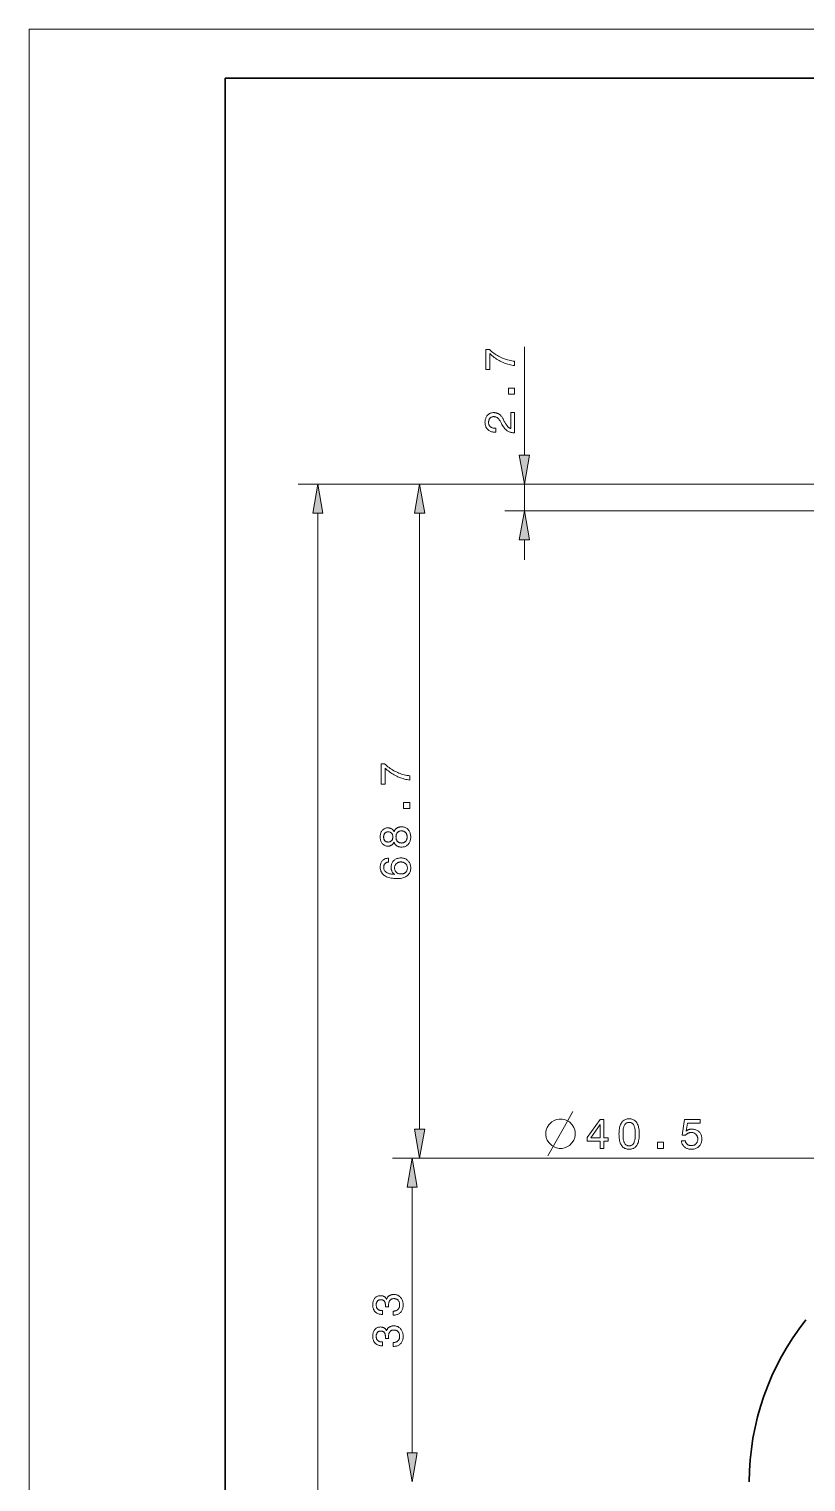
# Model space of a CAD drawing. Extents: x 0 to 297, y 0 to 420.
# Drawn here: x 0 to 79.2, y 271.9 to 420 of the extents above; entities that cross this region are included whole.
import ezdxf

# ---------------------------------------------------------------- set-up
doc = ezdxf.new("R2010")
doc.units = 0

msp = doc.modelspace()

# ---------------------------------------------------------------- linework, layer by layer
at = {"color": 7, "lineweight": 13}
for p, q in [((0, 0), (0, 420)), ((0, 420), (297, 420)), ((95.06, 373.59), (27.43, 373.59)), ((95.06, 373.59), (37.81, 373.59)), ((95.06, 373.59), (48.49, 373.59)), ((29.43, 144.85), (29.43, 370.64)), ((39.81, 307.85), (39.81, 370.64)), ((95.86, 370.89), (48.49, 370.89)), ((88.41, 304.89), (37.05, 304.89)), ((88.41, 304.89), (37.81, 304.89)), ((52.67, 304.89), (88.41, 304.89)), ((39.05, 274.85), (39.05, 301.94))]:
    msp.add_line(p, q, dxfattribs=at)
at = {"color": 7, "lineweight": 30}
for p, q in [((20, 5), (20, 415)), ((20, 415), (292, 415))]:
    msp.add_line(p, q, dxfattribs=at)
at = {"color": 7, "lineweight": 13, "ltscale": 0.276097}
msp.add_line((50.49, 376.55), (50.49, 387.59), dxfattribs=at)
at = {"color": 7, "lineweight": 13, "ltscale": 0.0675}
msp.add_line((50.49, 370.89), (50.49, 373.59), dxfattribs=at)
at = {"color": 7, "lineweight": 13, "ltscale": 0.05114}
msp.add_line((50.49, 365.89), (50.49, 367.94), dxfattribs=at)
at = {"color": 7, "lineweight": 13}
for points in [[(49.49, 385.69), (49.35, 385.71), (49.21, 385.74), (49.07, 385.77), (48.93, 385.8), (48.79, 385.84), (48.66, 385.88), (48.53, 385.92), (48.4, 385.97), (48.27, 386.03), (48.15, 386.09), (48.02, 386.15), (47.9, 386.22), (47.78, 386.29), (47.66, 386.36), (47.54, 386.44), (47.42, 386.53), (47.3, 386.62), (47.18, 386.71), (47.07, 386.81), (46.95, 386.92), (46.95, 385.28), (46.56, 385.28), (46.56, 387.33), (46.92, 387.33), (47.03, 387.23), (47.14, 387.14), (47.26, 387.04), (47.38, 386.96), (47.5, 386.87), (47.62, 386.79), (47.74, 386.72), (47.86, 386.65), (47.99, 386.58), (48.12, 386.52), (48.25, 386.46), (48.38, 386.41), (48.51, 386.36), (48.64, 386.31), (48.78, 386.27), (48.92, 386.23), (49.06, 386.2), (49.2, 386.17), (49.35, 386.15), (49.49, 386.13)], [(49.49, 382.79), (48.85, 382.79), (48.85, 383.39), (49.49, 383.39)], [(49.49, 378.84), (49.48, 378.84), (49.39, 378.84), (49.31, 378.85), (49.23, 378.86), (49.15, 378.87), (49.07, 378.89), (49, 378.91), (48.93, 378.94), (48.86, 378.97), (48.8, 379.01), (48.74, 379.05), (48.68, 379.09), (48.62, 379.14), (48.56, 379.2), (48.5, 379.26), (48.44, 379.34), (48.38, 379.41), (48.32, 379.5), (48.26, 379.59), (48.2, 379.69), (48.15, 379.79), (48.01, 380.05), (47.98, 380.09), (47.96, 380.13), (47.93, 380.17), (47.9, 380.21), (47.87, 380.25), (47.85, 380.28), (47.82, 380.31), (47.79, 380.34), (47.76, 380.36), (47.73, 380.38), (47.7, 380.4), (47.66, 380.42), (47.63, 380.44), (47.59, 380.45), (47.56, 380.46), (47.52, 380.47), (47.48, 380.48), (47.44, 380.48), (47.4, 380.49), (47.36, 380.49), (47.32, 380.49), (47.27, 380.48), (47.23, 380.47), (47.19, 380.46), (47.15, 380.45), (47.11, 380.43), (47.07, 380.41), (47.04, 380.38), (47.01, 380.36), (46.98, 380.32), (46.95, 380.29), (46.93, 380.25), (46.9, 380.22), (46.88, 380.18), (46.87, 380.13), (46.86, 380.09), (46.85, 380.04), (46.84, 379.99), (46.83, 379.94), (46.83, 379.89), (46.83, 379.83), (46.84, 379.78), (46.85, 379.73), (46.86, 379.69), (46.88, 379.64), (46.9, 379.6), (46.92, 379.56), (46.95, 379.53), (46.98, 379.49), (47.02, 379.46), (47.06, 379.43), (47.1, 379.4), (47.14, 379.38), (47.19, 379.36), (47.24, 379.34), (47.29, 379.33), (47.35, 379.32), (47.4, 379.31), (47.46, 379.3), (47.53, 379.3), (47.56, 379.3), (47.56, 378.91), (47.5, 378.91), (47.41, 378.91), (47.32, 378.92), (47.24, 378.93), (47.15, 378.95), (47.08, 378.98), (47, 379.01), (46.93, 379.04), (46.87, 379.08), (46.81, 379.13), (46.75, 379.18), (46.7, 379.23), (46.65, 379.29), (46.61, 379.36), (46.57, 379.43), (46.54, 379.5), (46.52, 379.57), (46.5, 379.65), (46.48, 379.73), (46.48, 379.82), (46.47, 379.91), (46.48, 380), (46.48, 380.08), (46.5, 380.16), (46.51, 380.24), (46.54, 380.31), (46.56, 380.38), (46.59, 380.45), (46.63, 380.51), (46.67, 380.57), (46.72, 380.63), (46.77, 380.68), (46.83, 380.72), (46.88, 380.77), (46.94, 380.8), (47.01, 380.83), (47.07, 380.86), (47.14, 380.87), (47.21, 380.89), (47.29, 380.9), (47.37, 380.9), (47.43, 380.9), (47.49, 380.89), (47.55, 380.88), (47.6, 380.87), (47.66, 380.86), (47.71, 380.84), (47.76, 380.82), (47.81, 380.8), (47.86, 380.77), (47.91, 380.74), (47.96, 380.71), (48, 380.67), (48.04, 380.63), (48.09, 380.58), (48.13, 380.54), (48.17, 380.49), (48.21, 380.43), (48.24, 380.37), (48.28, 380.31), (48.31, 380.25), (48.44, 380), (48.48, 379.93), (48.52, 379.86), (48.55, 379.8), (48.59, 379.74), (48.62, 379.69), (48.66, 379.64), (48.69, 379.59), (48.72, 379.55), (48.75, 379.51), (48.78, 379.48), (48.81, 379.45), (48.84, 379.42), (48.88, 379.39), (48.91, 379.37), (48.94, 379.35), (48.98, 379.33), (49.01, 379.31), (49.05, 379.3), (49.08, 379.28), (49.12, 379.27), (49.12, 380.9), (49.49, 380.9)], [(49.97, 376.55), (50.49, 373.59), (51.01, 376.55)], [(29.95, 370.64), (29.43, 373.59), (28.91, 370.64)], [(40.34, 370.64), (39.81, 373.59), (39.29, 370.64)], [(51.01, 367.94), (50.49, 370.89), (49.97, 367.94)], [(38.81, 343.44), (38.67, 343.46), (38.53, 343.49), (38.39, 343.51), (38.25, 343.55), (38.12, 343.59), (37.98, 343.63), (37.85, 343.67), (37.72, 343.72), (37.59, 343.78), (37.47, 343.84), (37.34, 343.9), (37.22, 343.96), (37.1, 344.04), (36.98, 344.11), (36.86, 344.19), (36.74, 344.28), (36.62, 344.37), (36.51, 344.46), (36.39, 344.56), (36.28, 344.67), (36.28, 343.03), (35.88, 343.03), (35.88, 345.08), (36.24, 345.08), (36.35, 344.98), (36.47, 344.89), (36.58, 344.79), (36.7, 344.71), (36.82, 344.62), (36.94, 344.54), (37.06, 344.47), (37.18, 344.4), (37.31, 344.33), (37.44, 344.27), (37.57, 344.21), (37.7, 344.16), (37.83, 344.11), (37.97, 344.06), (38.1, 344.02), (38.24, 343.98), (38.38, 343.95), (38.52, 343.92), (38.67, 343.9), (38.81, 343.87)], [(38.81, 340.54), (38.17, 340.54), (38.17, 341.14), (38.81, 341.14)], [(37.2, 337.11), (37.18, 337.07), (37.16, 337.03), (37.14, 337), (37.12, 336.96), (37.09, 336.93), (37.07, 336.9), (37.04, 336.88), (37.01, 336.85), (36.98, 336.83), (36.95, 336.81), (36.92, 336.79), (36.89, 336.77), (36.85, 336.76), (36.82, 336.74), (36.78, 336.73), (36.74, 336.72), (36.7, 336.72), (36.66, 336.71), (36.61, 336.71), (36.57, 336.71), (36.5, 336.71), (36.44, 336.72), (36.37, 336.73), (36.32, 336.75), (36.26, 336.77), (36.2, 336.8), (36.15, 336.84), (36.1, 336.87), (36.05, 336.92), (36.01, 336.97), (35.97, 337.02), (35.93, 337.08), (35.9, 337.14), (35.87, 337.2), (35.85, 337.26), (35.83, 337.33), (35.81, 337.41), (35.8, 337.48), (35.8, 337.56), (35.8, 337.64), (35.8, 337.72), (35.8, 337.8), (35.81, 337.88), (35.83, 337.95), (35.85, 338.02), (35.87, 338.08), (35.9, 338.15), (35.93, 338.21), (35.97, 338.26), (36.01, 338.31), (36.05, 338.36), (36.1, 338.41), (36.15, 338.44), (36.2, 338.48), (36.26, 338.51), (36.32, 338.53), (36.37, 338.55), (36.44, 338.56), (36.5, 338.57), (36.57, 338.57), (36.61, 338.57), (36.66, 338.57), (36.7, 338.56), (36.74, 338.55), (36.78, 338.55), (36.82, 338.54), (36.85, 338.52), (36.89, 338.51), (36.92, 338.49), (36.96, 338.47), (36.99, 338.45), (37.01, 338.43), (37.04, 338.41), (37.07, 338.38), (37.09, 338.35), (37.12, 338.32), (37.14, 338.29), (37.16, 338.25), (37.18, 338.22), (37.2, 338.18), (37.22, 338.22), (37.24, 338.27), (37.26, 338.31), (37.29, 338.35), (37.32, 338.39), (37.35, 338.43), (37.38, 338.46), (37.41, 338.49), (37.45, 338.52), (37.48, 338.55), (37.52, 338.57), (37.56, 338.59), (37.61, 338.61), (37.65, 338.63), (37.7, 338.64), (37.75, 338.65), (37.8, 338.66), (37.85, 338.67), (37.9, 338.67), (37.95, 338.67), (38.04, 338.67), (38.12, 338.66), (38.2, 338.65), (38.27, 338.63), (38.34, 338.6), (38.41, 338.57), (38.47, 338.54), (38.53, 338.49), (38.59, 338.45), (38.64, 338.39), (38.69, 338.34), (38.74, 338.27), (38.78, 338.21), (38.81, 338.14), (38.84, 338.07), (38.86, 337.99), (38.88, 337.91), (38.89, 337.82), (38.9, 337.73), (38.9, 337.64), (38.9, 337.55), (38.89, 337.46), (38.88, 337.37), (38.86, 337.29), (38.84, 337.22), (38.81, 337.14), (38.78, 337.07), (38.74, 337.01), (38.69, 336.95), (38.64, 336.89), (38.59, 336.84), (38.53, 336.79), (38.47, 336.75), (38.41, 336.71), (38.34, 336.68), (38.27, 336.65), (38.2, 336.63), (38.12, 336.62), (38.04, 336.61), (37.95, 336.61), (37.9, 336.61), (37.85, 336.61), (37.8, 336.62), (37.75, 336.63), (37.7, 336.64), (37.65, 336.65), (37.61, 336.67), (37.56, 336.69), (37.52, 336.71), (37.48, 336.74), (37.45, 336.76), (37.41, 336.79), (37.38, 336.82), (37.35, 336.85), (37.32, 336.89), (37.29, 336.93), (37.26, 336.97), (37.24, 337.01), (37.22, 337.06)], [(36.6, 337.12), (36.65, 337.12), (36.69, 337.13), (36.72, 337.13), (36.76, 337.14), (36.8, 337.16), (36.83, 337.17), (36.86, 337.19), (36.89, 337.21), (36.92, 337.24), (36.95, 337.26), (36.97, 337.29), (37, 337.32), (37.02, 337.36), (37.03, 337.39), (37.05, 337.43), (37.06, 337.47), (37.07, 337.51), (37.07, 337.55), (37.08, 337.59), (37.08, 337.64), (37.08, 337.69), (37.07, 337.73), (37.07, 337.77), (37.06, 337.82), (37.05, 337.85), (37.03, 337.89), (37.02, 337.93), (37, 337.96), (36.97, 337.99), (36.95, 338.02), (36.92, 338.05), (36.89, 338.07), (36.86, 338.09), (36.83, 338.11), (36.8, 338.13), (36.76, 338.14), (36.72, 338.15), (36.69, 338.16), (36.65, 338.16), (36.6, 338.16), (36.56, 338.16), (36.52, 338.16), (36.48, 338.15), (36.45, 338.14), (36.41, 338.13), (36.38, 338.11), (36.35, 338.1), (36.32, 338.07), (36.29, 338.05), (36.26, 338.02), (36.24, 338), (36.22, 337.96), (36.2, 337.93), (36.19, 337.9), (36.17, 337.86), (36.16, 337.82), (36.15, 337.78), (36.15, 337.73), (36.14, 337.69), (36.14, 337.64), (36.14, 337.59), (36.15, 337.55), (36.15, 337.5), (36.16, 337.46), (36.17, 337.42), (36.19, 337.39), (36.2, 337.35), (36.22, 337.32), (36.24, 337.29), (36.26, 337.26), (36.29, 337.23), (36.32, 337.21), (36.35, 337.19), (36.38, 337.17), (36.41, 337.15), (36.45, 337.14), (36.48, 337.13), (36.52, 337.13), (36.56, 337.12)], [(37.95, 337.02), (38, 337.03), (38.05, 337.03), (38.1, 337.04), (38.15, 337.05), (38.19, 337.07), (38.23, 337.08), (38.27, 337.11), (38.31, 337.13), (38.35, 337.16), (38.38, 337.19), (38.41, 337.22), (38.44, 337.26), (38.46, 337.3), (38.48, 337.34), (38.5, 337.39), (38.51, 337.43), (38.52, 337.48), (38.53, 337.53), (38.54, 337.58), (38.54, 337.64), (38.54, 337.7), (38.53, 337.75), (38.52, 337.8), (38.51, 337.85), (38.5, 337.9), (38.48, 337.94), (38.46, 337.98), (38.44, 338.02), (38.41, 338.06), (38.38, 338.09), (38.35, 338.12), (38.31, 338.15), (38.27, 338.18), (38.23, 338.2), (38.19, 338.22), (38.15, 338.23), (38.1, 338.24), (38.05, 338.25), (38, 338.26), (37.95, 338.26), (37.9, 338.26), (37.85, 338.25), (37.8, 338.24), (37.76, 338.23), (37.72, 338.22), (37.68, 338.2), (37.64, 338.18), (37.61, 338.15), (37.57, 338.13), (37.54, 338.09), (37.51, 338.06), (37.49, 338.02), (37.47, 337.98), (37.45, 337.94), (37.43, 337.9), (37.42, 337.85), (37.41, 337.8), (37.4, 337.75), (37.4, 337.7), (37.39, 337.64), (37.4, 337.58), (37.4, 337.53), (37.41, 337.48), (37.42, 337.43), (37.43, 337.38), (37.45, 337.34), (37.47, 337.3), (37.49, 337.26), (37.51, 337.22), (37.54, 337.19), (37.57, 337.16), (37.61, 337.13), (37.64, 337.11), (37.68, 337.08), (37.72, 337.07), (37.76, 337.05), (37.8, 337.04), (37.85, 337.03), (37.9, 337.03)], [(36.63, 335.48), (36.63, 335.08), (36.58, 335.08), (36.54, 335.07), (36.5, 335.06), (36.46, 335.05), (36.42, 335.03), (36.39, 335.01), (36.35, 334.99), (36.32, 334.97), (36.29, 334.95), (36.27, 334.92), (36.25, 334.89), (36.22, 334.86), (36.21, 334.83), (36.19, 334.79), (36.18, 334.76), (36.17, 334.72), (36.16, 334.68), (36.15, 334.63), (36.15, 334.59), (36.15, 334.54), (36.15, 334.48), (36.16, 334.41), (36.17, 334.36), (36.19, 334.3), (36.21, 334.25), (36.24, 334.2), (36.28, 334.15), (36.32, 334.11), (36.36, 334.07), (36.42, 334.04), (36.47, 334), (36.53, 333.97), (36.6, 333.94), (36.68, 333.92), (36.75, 333.9), (36.84, 333.88), (36.93, 333.86), (37.03, 333.85), (37.13, 333.84), (37.23, 333.83), (37.2, 333.86), (37.17, 333.88), (37.14, 333.91), (37.12, 333.94), (37.09, 333.97), (37.07, 334), (37.04, 334.04), (37.02, 334.07), (37, 334.1), (36.99, 334.14), (36.97, 334.18), (36.96, 334.21), (36.94, 334.25), (36.93, 334.29), (36.92, 334.33), (36.92, 334.37), (36.91, 334.42), (36.91, 334.46), (36.9, 334.5), (36.9, 334.55), (36.91, 334.63), (36.91, 334.71), (36.93, 334.79), (36.95, 334.86), (36.97, 334.93), (37, 335), (37.04, 335.07), (37.08, 335.13), (37.12, 335.18), (37.18, 335.24), (37.23, 335.29), (37.29, 335.33), (37.35, 335.37), (37.42, 335.41), (37.49, 335.44), (37.57, 335.46), (37.64, 335.48), (37.72, 335.49), (37.81, 335.5), (37.9, 335.5), (37.98, 335.5), (38.07, 335.49), (38.15, 335.48), (38.23, 335.46), (38.3, 335.43), (38.37, 335.4), (38.44, 335.37), (38.5, 335.32), (38.56, 335.28), (38.62, 335.22), (38.67, 335.17), (38.72, 335.1), (38.76, 335.04), (38.8, 334.97), (38.83, 334.9), (38.86, 334.82), (38.88, 334.74), (38.89, 334.66), (38.9, 334.58), (38.9, 334.49), (38.9, 334.38), (38.89, 334.29), (38.87, 334.19), (38.84, 334.1), (38.81, 334.02), (38.77, 333.94), (38.72, 333.87), (38.67, 333.8), (38.61, 333.74), (38.54, 333.68), (38.46, 333.63), (38.38, 333.58), (38.29, 333.54), (38.19, 333.5), (38.09, 333.47), (37.98, 333.44), (37.87, 333.42), (37.75, 333.41), (37.62, 333.4), (37.48, 333.4), (37.33, 333.4), (37.18, 333.41), (37.03, 333.43), (36.9, 333.45), (36.77, 333.47), (36.65, 333.51), (36.54, 333.54), (36.43, 333.59), (36.33, 333.64), (36.24, 333.7), (36.15, 333.76), (36.08, 333.83), (36.01, 333.9), (35.95, 333.97), (35.91, 334.06), (35.87, 334.14), (35.84, 334.23), (35.81, 334.33), (35.8, 334.43), (35.8, 334.53), (35.8, 334.62), (35.8, 334.7), (35.82, 334.77), (35.83, 334.85), (35.85, 334.92), (35.87, 334.98), (35.9, 335.04), (35.93, 335.1), (35.97, 335.16), (36.01, 335.21), (36.06, 335.26), (36.11, 335.3), (36.16, 335.34), (36.22, 335.37), (36.27, 335.4), (36.34, 335.43), (36.4, 335.45), (36.47, 335.46), (36.55, 335.47)], [(37.9, 335.09), (37.84, 335.09), (37.79, 335.08), (37.73, 335.07), (37.68, 335.06), (37.64, 335.05), (37.59, 335.03), (37.55, 335.01), (37.51, 334.98), (37.47, 334.96), (37.43, 334.93), (37.4, 334.89), (37.37, 334.86), (37.34, 334.82), (37.32, 334.78), (37.3, 334.74), (37.28, 334.69), (37.27, 334.65), (37.26, 334.6), (37.26, 334.55), (37.26, 334.5), (37.26, 334.44), (37.26, 334.39), (37.27, 334.33), (37.28, 334.28), (37.3, 334.24), (37.32, 334.19), (37.34, 334.15), (37.37, 334.11), (37.4, 334.07), (37.43, 334.04), (37.47, 334), (37.5, 333.98), (37.54, 333.95), (37.59, 333.93), (37.63, 333.91), (37.68, 333.9), (37.73, 333.88), (37.79, 333.88), (37.84, 333.87), (37.9, 333.87), (37.96, 333.87), (38.02, 333.88), (38.07, 333.88), (38.13, 333.9), (38.17, 333.91), (38.22, 333.93), (38.26, 333.95), (38.31, 333.97), (38.35, 334), (38.38, 334.03), (38.42, 334.07), (38.45, 334.11), (38.47, 334.14), (38.5, 334.19), (38.52, 334.23), (38.53, 334.28), (38.54, 334.32), (38.55, 334.37), (38.56, 334.43), (38.56, 334.48), (38.56, 334.54), (38.55, 334.59), (38.54, 334.64), (38.53, 334.68), (38.51, 334.73), (38.49, 334.77), (38.47, 334.81), (38.44, 334.85), (38.41, 334.89), (38.38, 334.92), (38.34, 334.95), (38.3, 334.98), (38.26, 335.01), (38.21, 335.03), (38.17, 335.05), (38.12, 335.06), (38.07, 335.07), (38.01, 335.08), (37.96, 335.09)], [(54.32, 308.89), (54.02, 308.89), (53.77, 308.84), (53.52, 308.74), (53.27, 308.59), (52.97, 308.29), (52.82, 308.04), (52.72, 307.79), (52.67, 307.54), (52.67, 307.24), (52.72, 306.99), (52.82, 306.74), (52.97, 306.49), (53.27, 306.19), (53.52, 306.04), (53.77, 305.94), (54.02, 305.89), (54.32, 305.89), (54.57, 305.94), (54.82, 306.04), (55.07, 306.19), (55.37, 306.49), (55.52, 306.74), (55.62, 306.99), (55.67, 307.24), (55.67, 307.54), (55.62, 307.79), (55.52, 308.04), (55.37, 308.29), (55.07, 308.59), (54.82, 308.74), (54.57, 308.84)], [(58.2, 305.89), (58.2, 306.63), (56.88, 306.63), (56.88, 307.01), (58.2, 308.83), (58.59, 308.83), (58.59, 306.98), (59.02, 306.98), (59.02, 306.63), (58.59, 306.63), (58.59, 305.89)], [(57.25, 306.98), (58.2, 306.98), (58.2, 308.32)], [(60.12, 307.36), (60.13, 307.5), (60.13, 307.65), (60.15, 307.78), (60.17, 307.91), (60.19, 308.03), (60.22, 308.14), (60.25, 308.24), (60.29, 308.34), (60.34, 308.43), (60.39, 308.51), (60.44, 308.59), (60.5, 308.66), (60.57, 308.72), (60.64, 308.77), (60.71, 308.81), (60.79, 308.85), (60.88, 308.88), (60.97, 308.9), (61.06, 308.91), (61.16, 308.91), (61.26, 308.91), (61.36, 308.9), (61.45, 308.88), (61.53, 308.85), (61.61, 308.81), (61.69, 308.77), (61.76, 308.72), (61.82, 308.66), (61.88, 308.59), (61.94, 308.52), (61.99, 308.43), (62.03, 308.34), (62.07, 308.25), (62.1, 308.14), (62.13, 308.03), (62.16, 307.91), (62.18, 307.78), (62.19, 307.65), (62.2, 307.51), (62.2, 307.36), (62.2, 307.21), (62.19, 307.06), (62.18, 306.93), (62.16, 306.8), (62.13, 306.68), (62.1, 306.57), (62.07, 306.47), (62.03, 306.37), (61.99, 306.28), (61.94, 306.2), (61.88, 306.12), (61.82, 306.06), (61.76, 306), (61.69, 305.95), (61.61, 305.9), (61.53, 305.87), (61.45, 305.84), (61.36, 305.82), (61.26, 305.81), (61.16, 305.81), (61.06, 305.81), (60.97, 305.82), (60.88, 305.84), (60.79, 305.87), (60.71, 305.9), (60.64, 305.95), (60.57, 306), (60.5, 306.06), (60.44, 306.13), (60.39, 306.2), (60.34, 306.28), (60.29, 306.37), (60.25, 306.47), (60.22, 306.57), (60.19, 306.69), (60.17, 306.81), (60.15, 306.93), (60.13, 307.07), (60.13, 307.21)], [(60.54, 307.36), (60.54, 307.24), (60.54, 307.12), (60.55, 307.01), (60.56, 306.91), (60.57, 306.82), (60.59, 306.73), (60.61, 306.65), (60.63, 306.58), (60.66, 306.51), (60.69, 306.45), (60.72, 306.39), (60.76, 306.34), (60.79, 306.3), (60.84, 306.26), (60.88, 306.23), (60.93, 306.21), (60.98, 306.19), (61.04, 306.17), (61.1, 306.16), (61.16, 306.16), (61.23, 306.16), (61.29, 306.17), (61.34, 306.19), (61.39, 306.21), (61.44, 306.23), (61.49, 306.26), (61.53, 306.3), (61.57, 306.34), (61.6, 306.39), (61.64, 306.44), (61.66, 306.51), (61.69, 306.57), (61.71, 306.65), (61.73, 306.73), (61.75, 306.81), (61.76, 306.91), (61.77, 307.01), (61.78, 307.12), (61.78, 307.23), (61.78, 307.36), (61.78, 307.48), (61.78, 307.59), (61.77, 307.7), (61.76, 307.8), (61.75, 307.9), (61.73, 307.99), (61.71, 308.07), (61.69, 308.14), (61.66, 308.21), (61.64, 308.27), (61.6, 308.32), (61.57, 308.37), (61.53, 308.41), (61.49, 308.45), (61.44, 308.48), (61.39, 308.51), (61.34, 308.53), (61.29, 308.54), (61.23, 308.55), (61.16, 308.55), (61.1, 308.55), (61.04, 308.54), (60.98, 308.53), (60.93, 308.51), (60.88, 308.48), (60.84, 308.45), (60.79, 308.41), (60.76, 308.37), (60.72, 308.32), (60.69, 308.27), (60.66, 308.2), (60.63, 308.14), (60.61, 308.06), (60.59, 307.98), (60.57, 307.89), (60.56, 307.8), (60.55, 307.7), (60.54, 307.59), (60.54, 307.48)], [(66.49, 306.67), (66.89, 306.67), (66.9, 306.63), (66.91, 306.59), (66.92, 306.54), (66.94, 306.5), (66.96, 306.47), (66.98, 306.43), (67, 306.4), (67.03, 306.37), (67.05, 306.34), (67.09, 306.31), (67.12, 306.28), (67.15, 306.26), (67.19, 306.24), (67.23, 306.22), (67.27, 306.21), (67.31, 306.2), (67.35, 306.19), (67.4, 306.18), (67.44, 306.18), (67.49, 306.18), (67.55, 306.18), (67.61, 306.18), (67.66, 306.19), (67.71, 306.21), (67.76, 306.22), (67.81, 306.24), (67.86, 306.27), (67.9, 306.29), (67.94, 306.33), (67.98, 306.36), (68.01, 306.4), (68.04, 306.44), (68.07, 306.48), (68.09, 306.53), (68.11, 306.57), (68.13, 306.62), (68.14, 306.67), (68.15, 306.73), (68.16, 306.78), (68.16, 306.84), (68.16, 306.9), (68.15, 306.96), (68.14, 307.02), (68.13, 307.07), (68.11, 307.12), (68.09, 307.17), (68.07, 307.21), (68.04, 307.25), (68.01, 307.29), (67.98, 307.33), (67.94, 307.36), (67.9, 307.4), (67.86, 307.42), (67.81, 307.45), (67.77, 307.47), (67.72, 307.48), (67.66, 307.5), (67.61, 307.5), (67.55, 307.51), (67.49, 307.51), (67.46, 307.51), (67.42, 307.51), (67.39, 307.51), (67.36, 307.5), (67.32, 307.49), (67.29, 307.49), (67.26, 307.48), (67.23, 307.47), (67.2, 307.46), (67.17, 307.44), (67.14, 307.43), (67.12, 307.41), (67.09, 307.39), (67.06, 307.38), (67.04, 307.36), (67.01, 307.33), (66.99, 307.31), (66.96, 307.29), (66.94, 307.26), (66.92, 307.24), (66.58, 307.24), (66.81, 308.83), (68.41, 308.83), (68.41, 308.47), (67.1, 308.47), (66.98, 307.66), (67, 307.68), (67.03, 307.7), (67.05, 307.72), (67.07, 307.73), (67.1, 307.75), (67.12, 307.76), (67.15, 307.77), (67.18, 307.79), (67.21, 307.8), (67.23, 307.81), (67.26, 307.82), (67.29, 307.83), (67.33, 307.83), (67.36, 307.84), (67.39, 307.85), (67.42, 307.85), (67.45, 307.85), (67.49, 307.86), (67.52, 307.86), (67.55, 307.86), (67.64, 307.85), (67.73, 307.85), (67.82, 307.83), (67.89, 307.81), (67.97, 307.79), (68.04, 307.76), (68.11, 307.72), (68.18, 307.68), (68.24, 307.64), (68.3, 307.58), (68.35, 307.53), (68.4, 307.47), (68.44, 307.4), (68.48, 307.34), (68.51, 307.27), (68.53, 307.19), (68.55, 307.12), (68.57, 307.04), (68.58, 306.95), (68.58, 306.86), (68.58, 306.77), (68.57, 306.68), (68.55, 306.6), (68.53, 306.52), (68.5, 306.44), (68.47, 306.36), (68.43, 306.29), (68.39, 306.22), (68.34, 306.16), (68.28, 306.1), (68.22, 306.04), (68.15, 305.99), (68.09, 305.95), (68.01, 305.91), (67.94, 305.88), (67.86, 305.85), (67.77, 305.83), (67.69, 305.82), (67.6, 305.81), (67.5, 305.81), (67.42, 305.81), (67.34, 305.82), (67.26, 305.83), (67.19, 305.84), (67.12, 305.87), (67.05, 305.89), (66.98, 305.92), (66.92, 305.96), (66.86, 306), (66.8, 306.05), (66.75, 306.09), (66.7, 306.15), (66.66, 306.2), (66.62, 306.26), (66.58, 306.32), (66.55, 306.39), (66.53, 306.45), (66.51, 306.52), (66.5, 306.6)], [(39.29, 307.85), (39.81, 304.89), (40.34, 307.85)], [(64.06, 305.89), (64.06, 306.54), (64.66, 306.54), (64.66, 305.89)], [(39.57, 301.94), (39.05, 304.89), (38.53, 301.94)], [(37.11, 288.9), (37.11, 289.3), (37.17, 289.3), (37.23, 289.31), (37.28, 289.32), (37.34, 289.33), (37.39, 289.35), (37.43, 289.37), (37.48, 289.39), (37.52, 289.41), (37.56, 289.44), (37.6, 289.47), (37.63, 289.51), (37.66, 289.55), (37.69, 289.59), (37.71, 289.63), (37.73, 289.68), (37.74, 289.72), (37.75, 289.77), (37.76, 289.83), (37.77, 289.88), (37.77, 289.94), (37.77, 290), (37.76, 290.06), (37.76, 290.11), (37.74, 290.16), (37.73, 290.21), (37.71, 290.25), (37.69, 290.3), (37.67, 290.34), (37.64, 290.37), (37.61, 290.41), (37.58, 290.44), (37.54, 290.47), (37.51, 290.5), (37.47, 290.52), (37.42, 290.54), (37.38, 290.55), (37.33, 290.56), (37.28, 290.57), (37.23, 290.58), (37.18, 290.58), (37.13, 290.58), (37.08, 290.57), (37.04, 290.56), (36.99, 290.55), (36.95, 290.54), (36.92, 290.52), (36.88, 290.5), (36.85, 290.47), (36.82, 290.44), (36.79, 290.41), (36.76, 290.38), (36.74, 290.34), (36.72, 290.3), (36.7, 290.25), (36.68, 290.21), (36.67, 290.16), (36.66, 290.11), (36.65, 290.06), (36.65, 290), (36.65, 289.94), (36.65, 289.93), (36.65, 289.92), (36.65, 289.91), (36.65, 289.9), (36.65, 289.9), (36.65, 289.89), (36.65, 289.88), (36.65, 289.87), (36.65, 289.86), (36.65, 289.85), (36.65, 289.84), (36.65, 289.83), (36.65, 289.82), (36.65, 289.81), (36.65, 289.8), (36.65, 289.78), (36.65, 289.77), (36.65, 289.76), (36.65, 289.74), (36.66, 289.73), (36.32, 289.73), (36.32, 289.74), (36.32, 289.75), (36.32, 289.76), (36.32, 289.77), (36.32, 289.77), (36.32, 289.78), (36.32, 289.79), (36.32, 289.8), (36.32, 289.81), (36.32, 289.82), (36.32, 289.83), (36.32, 289.83), (36.32, 289.84), (36.32, 289.85), (36.32, 289.86), (36.32, 289.87), (36.32, 289.87), (36.32, 289.88), (36.32, 289.89), (36.32, 289.9), (36.32, 289.95), (36.32, 290.01), (36.31, 290.06), (36.3, 290.1), (36.29, 290.15), (36.28, 290.19), (36.26, 290.23), (36.25, 290.26), (36.23, 290.3), (36.2, 290.33), (36.18, 290.35), (36.15, 290.38), (36.13, 290.4), (36.09, 290.42), (36.06, 290.43), (36.02, 290.44), (35.98, 290.45), (35.94, 290.46), (35.9, 290.47), (35.85, 290.47), (35.81, 290.47), (35.77, 290.46), (35.73, 290.45), (35.69, 290.44), (35.65, 290.43), (35.62, 290.42), (35.59, 290.4), (35.56, 290.38), (35.53, 290.36), (35.5, 290.33), (35.48, 290.3), (35.46, 290.27), (35.44, 290.24), (35.43, 290.2), (35.41, 290.16), (35.4, 290.12), (35.39, 290.08), (35.39, 290.04), (35.38, 289.99), (35.38, 289.94), (35.38, 289.88), (35.39, 289.83), (35.4, 289.78), (35.41, 289.73), (35.42, 289.69), (35.44, 289.65), (35.46, 289.61), (35.49, 289.57), (35.51, 289.54), (35.54, 289.5), (35.58, 289.48), (35.61, 289.45), (35.66, 289.43), (35.7, 289.41), (35.74, 289.39), (35.79, 289.38), (35.85, 289.37), (35.9, 289.36), (35.96, 289.36), (36.02, 289.36), (36.02, 288.97), (35.99, 288.97), (35.9, 288.97), (35.82, 288.98), (35.74, 288.99), (35.67, 289.01), (35.6, 289.04), (35.53, 289.06), (35.46, 289.1), (35.4, 289.14), (35.34, 289.18), (35.29, 289.23), (35.24, 289.28), (35.19, 289.34), (35.16, 289.4), (35.12, 289.46), (35.09, 289.53), (35.07, 289.6), (35.05, 289.67), (35.04, 289.75), (35.03, 289.83), (35.03, 289.92), (35.03, 290.01), (35.04, 290.09), (35.05, 290.18), (35.06, 290.25), (35.08, 290.33), (35.1, 290.4), (35.13, 290.46), (35.16, 290.52), (35.2, 290.58), (35.24, 290.63), (35.28, 290.68), (35.33, 290.72), (35.38, 290.76), (35.44, 290.79), (35.5, 290.82), (35.56, 290.84), (35.62, 290.86), (35.69, 290.87), (35.76, 290.88), (35.83, 290.88), (35.88, 290.88), (35.92, 290.88), (35.96, 290.88), (36, 290.87), (36.04, 290.86), (36.07, 290.85), (36.11, 290.84), (36.14, 290.82), (36.17, 290.81), (36.21, 290.79), (36.24, 290.77), (36.26, 290.75), (36.29, 290.72), (36.32, 290.7), (36.34, 290.67), (36.36, 290.64), (36.39, 290.61), (36.4, 290.58), (36.42, 290.54), (36.44, 290.5), (36.46, 290.55), (36.48, 290.6), (36.5, 290.64), (36.53, 290.68), (36.55, 290.72), (36.58, 290.75), (36.61, 290.79), (36.65, 290.82), (36.68, 290.85), (36.72, 290.87), (36.75, 290.9), (36.79, 290.92), (36.84, 290.94), (36.88, 290.95), (36.93, 290.97), (36.97, 290.98), (37.02, 290.99), (37.07, 290.99), (37.12, 291), (37.18, 291), (37.26, 290.99), (37.34, 290.99), (37.42, 290.97), (37.5, 290.95), (37.57, 290.92), (37.63, 290.89), (37.7, 290.85), (37.76, 290.81), (37.82, 290.76), (37.87, 290.7), (37.92, 290.64), (37.97, 290.58), (38, 290.51), (38.04, 290.44), (38.07, 290.36), (38.09, 290.28), (38.11, 290.19), (38.12, 290.11), (38.13, 290.01), (38.13, 289.92), (38.13, 289.83), (38.12, 289.74), (38.11, 289.66), (38.09, 289.58), (38.06, 289.5), (38.03, 289.43), (38, 289.36), (37.96, 289.3), (37.91, 289.24), (37.86, 289.18), (37.8, 289.13), (37.74, 289.08), (37.68, 289.04), (37.61, 289), (37.54, 288.97), (37.47, 288.95), (37.39, 288.93), (37.31, 288.91), (37.22, 288.9), (37.14, 288.9)], [(37.11, 285.7), (37.11, 286.1), (37.17, 286.11), (37.23, 286.11), (37.28, 286.12), (37.34, 286.13), (37.39, 286.15), (37.43, 286.17), (37.48, 286.19), (37.52, 286.22), (37.56, 286.24), (37.6, 286.28), (37.63, 286.31), (37.66, 286.35), (37.69, 286.39), (37.71, 286.43), (37.73, 286.48), (37.74, 286.53), (37.75, 286.58), (37.76, 286.63), (37.77, 286.69), (37.77, 286.75), (37.77, 286.8), (37.76, 286.86), (37.76, 286.91), (37.74, 286.96), (37.73, 287.01), (37.71, 287.05), (37.69, 287.1), (37.67, 287.14), (37.64, 287.18), (37.61, 287.21), (37.58, 287.24), (37.54, 287.27), (37.51, 287.3), (37.47, 287.32), (37.42, 287.34), (37.38, 287.35), (37.33, 287.36), (37.28, 287.37), (37.23, 287.38), (37.18, 287.38), (37.13, 287.38), (37.08, 287.37), (37.04, 287.36), (36.99, 287.35), (36.95, 287.34), (36.92, 287.32), (36.88, 287.3), (36.85, 287.27), (36.82, 287.24), (36.79, 287.21), (36.76, 287.18), (36.74, 287.14), (36.72, 287.1), (36.7, 287.06), (36.68, 287.01), (36.67, 286.96), (36.66, 286.91), (36.65, 286.86), (36.65, 286.8), (36.65, 286.74), (36.65, 286.73), (36.65, 286.72), (36.65, 286.72), (36.65, 286.71), (36.65, 286.7), (36.65, 286.69), (36.65, 286.68), (36.65, 286.67), (36.65, 286.66), (36.65, 286.65), (36.65, 286.64), (36.65, 286.63), (36.65, 286.62), (36.65, 286.61), (36.65, 286.6), (36.65, 286.59), (36.65, 286.57), (36.65, 286.56), (36.65, 286.55), (36.66, 286.53), (36.32, 286.53), (36.32, 286.54), (36.32, 286.55), (36.32, 286.56), (36.32, 286.57), (36.32, 286.58), (36.32, 286.58), (36.32, 286.59), (36.32, 286.6), (36.32, 286.61), (36.32, 286.62), (36.32, 286.63), (36.32, 286.64), (36.32, 286.64), (36.32, 286.65), (36.32, 286.66), (36.32, 286.67), (36.32, 286.67), (36.32, 286.68), (36.32, 286.69), (36.32, 286.7), (36.32, 286.75), (36.32, 286.81), (36.31, 286.86), (36.3, 286.91), (36.29, 286.95), (36.28, 286.99), (36.26, 287.03), (36.25, 287.07), (36.23, 287.1), (36.2, 287.13), (36.18, 287.15), (36.15, 287.18), (36.13, 287.2), (36.09, 287.22), (36.06, 287.23), (36.02, 287.25), (35.98, 287.26), (35.94, 287.26), (35.9, 287.27), (35.85, 287.27), (35.81, 287.27), (35.77, 287.26), (35.73, 287.26), (35.69, 287.25), (35.65, 287.23), (35.62, 287.22), (35.59, 287.2), (35.56, 287.18), (35.53, 287.16), (35.5, 287.13), (35.48, 287.1), (35.46, 287.07), (35.44, 287.04), (35.43, 287), (35.41, 286.97), (35.4, 286.93), (35.39, 286.88), (35.39, 286.84), (35.38, 286.79), (35.38, 286.74), (35.38, 286.69), (35.39, 286.63), (35.4, 286.58), (35.41, 286.53), (35.42, 286.49), (35.44, 286.45), (35.46, 286.41), (35.49, 286.37), (35.51, 286.34), (35.54, 286.31), (35.58, 286.28), (35.61, 286.25), (35.66, 286.23), (35.7, 286.21), (35.74, 286.19), (35.79, 286.18), (35.85, 286.17), (35.9, 286.16), (35.96, 286.16), (36.02, 286.16), (36.02, 285.77), (35.99, 285.77), (35.9, 285.78), (35.82, 285.78), (35.74, 285.8), (35.67, 285.81), (35.6, 285.84), (35.53, 285.87), (35.46, 285.9), (35.4, 285.94), (35.34, 285.98), (35.29, 286.03), (35.24, 286.08), (35.19, 286.14), (35.16, 286.2), (35.12, 286.26), (35.09, 286.33), (35.07, 286.4), (35.05, 286.48), (35.04, 286.55), (35.03, 286.64), (35.03, 286.72), (35.03, 286.81), (35.04, 286.9), (35.05, 286.98), (35.06, 287.05), (35.08, 287.13), (35.1, 287.2), (35.13, 287.26), (35.16, 287.32), (35.2, 287.38), (35.24, 287.43), (35.28, 287.48), (35.33, 287.52), (35.38, 287.56), (35.44, 287.59), (35.5, 287.62), (35.56, 287.65), (35.62, 287.66), (35.69, 287.68), (35.76, 287.68), (35.83, 287.69), (35.88, 287.68), (35.92, 287.68), (35.96, 287.68), (36, 287.67), (36.04, 287.66), (36.07, 287.65), (36.11, 287.64), (36.14, 287.62), (36.17, 287.61), (36.21, 287.59), (36.24, 287.57), (36.26, 287.55), (36.29, 287.52), (36.32, 287.5), (36.34, 287.47), (36.36, 287.44), (36.39, 287.41), (36.4, 287.38), (36.42, 287.34), (36.44, 287.31), (36.46, 287.35), (36.48, 287.4), (36.5, 287.44), (36.53, 287.48), (36.55, 287.52), (36.58, 287.56), (36.61, 287.59), (36.65, 287.62), (36.68, 287.65), (36.72, 287.67), (36.75, 287.7), (36.79, 287.72), (36.84, 287.74), (36.88, 287.75), (36.93, 287.77), (36.97, 287.78), (37.02, 287.79), (37.07, 287.79), (37.12, 287.8), (37.18, 287.8), (37.26, 287.8), (37.34, 287.79), (37.42, 287.77), (37.5, 287.75), (37.57, 287.73), (37.63, 287.69), (37.7, 287.65), (37.76, 287.61), (37.82, 287.56), (37.87, 287.5), (37.92, 287.44), (37.97, 287.38), (38, 287.31), (38.04, 287.24), (38.07, 287.16), (38.09, 287.08), (38.11, 287), (38.12, 286.91), (38.13, 286.82), (38.13, 286.72), (38.13, 286.63), (38.12, 286.54), (38.11, 286.46), (38.09, 286.38), (38.06, 286.3), (38.03, 286.23), (38, 286.16), (37.96, 286.1), (37.91, 286.04), (37.86, 285.98), (37.8, 285.93), (37.74, 285.88), (37.68, 285.84), (37.61, 285.8), (37.54, 285.77), (37.47, 285.75), (37.39, 285.73), (37.31, 285.72), (37.22, 285.71), (37.14, 285.7)], [(38.53, 274.85), (39.05, 271.89), (39.57, 274.85)]]:
    msp.add_lwpolyline(points, close=True, dxfattribs=at)
msp.add_lwpolyline([(52.87, 305.14), (54.57, 308.14), (55.42, 309.64)], dxfattribs=at)
at = {"color": 7, "lineweight": 30}
msp.add_arc((99.91, 271.89), 26.5, 141.4492, 180, dxfattribs=at)
at = {"color": 7, "lineweight": 13}
for points in [[(49.97, 376.55), (50.49, 373.59), (49.97, 376.55), (51.01, 376.55)], [(29.95, 370.64), (29.43, 373.59), (29.95, 370.64), (28.91, 370.64)], [(40.34, 370.64), (39.81, 373.59), (40.34, 370.64), (39.29, 370.64)], [(51.01, 367.94), (50.49, 370.89), (51.01, 367.94), (49.97, 367.94)], [(39.29, 307.85), (39.81, 304.89), (39.29, 307.85), (40.34, 307.85)], [(39.57, 301.94), (39.05, 304.89), (39.57, 301.94), (38.53, 301.94)], [(38.53, 274.85), (39.05, 271.89), (38.53, 274.85), (39.57, 274.85)]]:
    msp.add_solid(points, dxfattribs=at)

doc.saveas('drawing.dxf')
